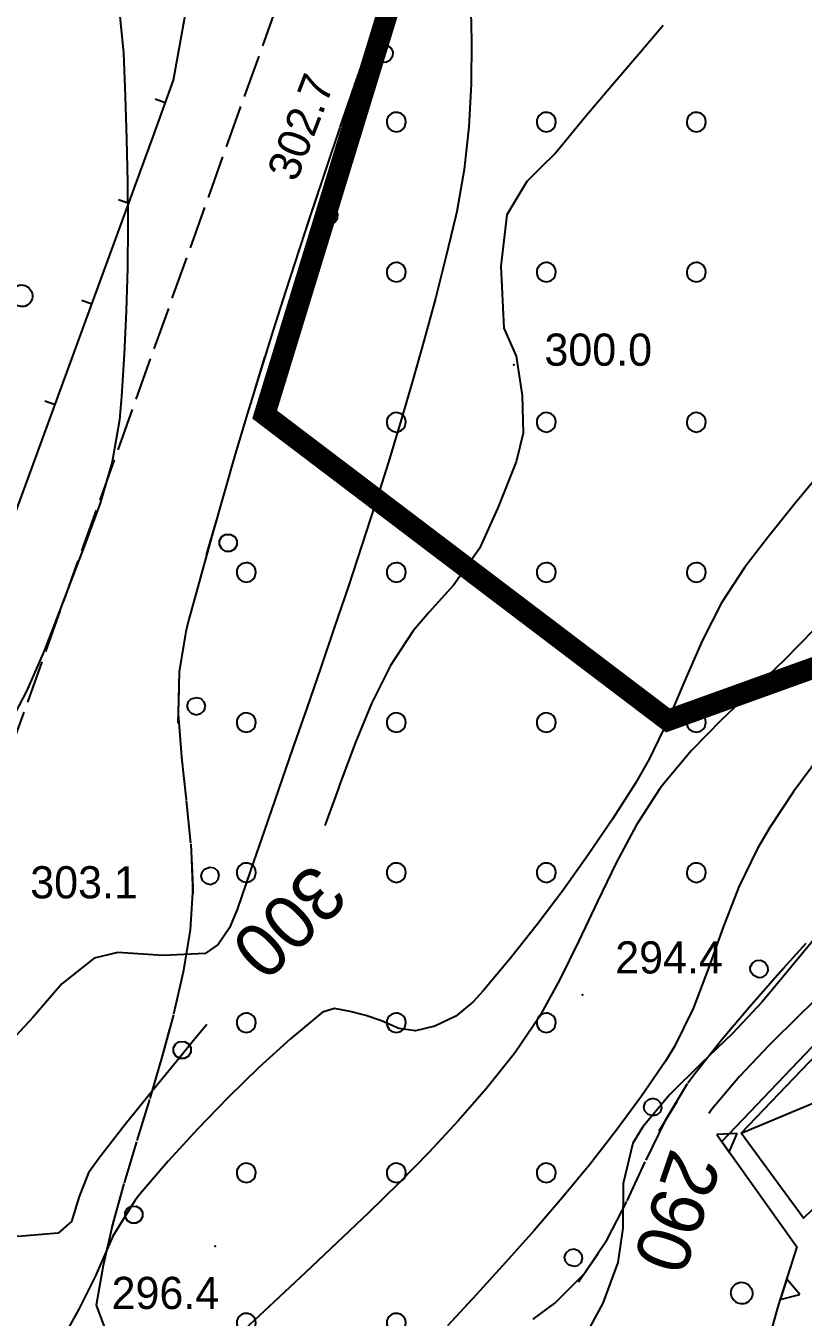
# Model space of a CAD drawing. Extents: x 1518652 to 1519378, y 5069750 to 5070202.
# Drawn here: x 1518749.2 to 1518785.5, y 5069898.2 to 5069958.4 of the extents above; entities that cross this region are included whole.
import ezdxf

# ---------------------------------------------------------------- set-up
doc = ezdxf.new("R2010")
doc.units = 0
doc.header["$MEASUREMENT"] = 0
for name, pattern in [('CROSSINGSELECTION', [0.375, 0.25, -0.125]), ('L05', [0]), ('L11', [2.5, 2, -0.5]), ('L42', [8, -3, 2, -3])]:
    doc.linetypes.add(name, pattern=pattern)
for name, color, linetype in [('2641_MUROspec', 2, 'Continuous'), ('2732_TELEFlin', 1, 'L11'), ('3007_TETTOIE', 2, 'Continuous'), ('3051_MURIdivis', 1, 'L05'), ('5100_ALBERO', 1, 'Continuous'), ('5200_LIMbosco', 1, 'L42'), ('7010_CLDirett', 3, 'Continuous'), ('7012_CLInter', 6, 'Continuous'), ('8321_PQTerra', 2, 'Continuous'), ('SCM_Campiture', 1, 'Continuous'), ('SCM_Diagonali', 6, 'Continuous')]:
    doc.layers.add(name, color=color, linetype=linetype)
doc.styles.add('Style00', font='Leroy', dxfattribs={"height": 0.2})

# ---------------------------------------------------------------- blocks, each defined once
blk = doc.blocks.new('S37')
at = {"linetype": 'Continuous'}
for p, q in [((-0.99, -0.01), (-0.97, 0.17)), ((-0.97, 0.17), (-0.93, 0.33)), ((-0.93, 0.33), (-0.87, 0.47)), ((-0.87, 0.47), (-0.79, 0.6)), ((-0.79, 0.6), (-0.68, 0.71)), ((-0.68, 0.71), (-0.58, 0.8)), ((-0.58, 0.8), (-0.49, 0.87)), ((-0.49, 0.87), (-0.37, 0.93)), ((-0.37, 0.93), (-0.26, 0.97)), ((-0.26, 0.97), (-0.13, 0.99)), ((-0.13, 0.99), (-0.01, 1)), ((-0.01, 1), (0.15, 0.99)), ((0.15, 0.99), (0.35, 0.94)), ((0.35, 0.94), (0.55, 0.82)), ((0.55, 0.82), (0.68, 0.73)), ((0.68, 0.73), (0.77, 0.62)), ((0.77, 0.62), (0.87, 0.5)), ((0.87, 0.5), (0.93, 0.39)), ((0.93, 0.39), (0.99, 0.23)), ((0.99, 0.23), (1.01, 0.09)), ((1.01, 0.09), (1.03, -0.03)), ((-0.97, -0.15), (-0.99, -0.01)), ((-0.94, -0.26), (-0.97, -0.15)), ((-0.9, -0.4), (-0.94, -0.26)), ((-0.84, -0.51), (-0.9, -0.4)), ((-0.78, -0.61), (-0.84, -0.51)), ((-0.66, -0.71), (-0.78, -0.61)), ((-0.57, -0.8), (-0.66, -0.71)), ((-0.49, -0.87), (-0.57, -0.8)), ((-0.36, -0.93), (-0.49, -0.87)), ((-0.22, -0.98), (-0.36, -0.93)), ((-0.06, -1.01), (-0.22, -0.98)), ((0.07, -1.02), (-0.06, -1.01)), ((0.22, -1.01), (0.07, -1.02)), ((0.36, -0.97), (0.22, -1.01)), ((0.52, -0.89), (0.36, -0.97)), ((0.65, -0.81), (0.52, -0.89)), ((0.78, -0.68), (0.65, -0.81)), ((0.87, -0.56), (0.78, -0.68)), ((0.93, -0.45), (0.87, -0.56)), ((0.98, -0.3), (0.93, -0.45)), ((1.01, -0.17), (0.98, -0.3)), ((1.03, -0.03), (1.01, -0.17))]:
    blk.add_line(p, q, dxfattribs=at)
blk = doc.blocks.new('Q0210080')
at = {"linetype": 'Continuous'}
for p, q in [((-0.217, 1.184), (-0.008, 1.24)), ((-0.008, 1.24), (0.202, 1.186)), ((-0.41, 0.835), (-0.361, 1.041)), ((-0.333, 0.581), (-0.41, 0.835)), ((-0.361, 1.041), (-0.217, 1.184)), ((0.35, 0.618), (0.198, 0.466)), ((0.202, 1.186), (0.354, 1.038)), ((0.412, 0.83), (0.35, 0.618)), ((0.354, 1.038), (0.412, 0.83)), ((-0.797, 0), (0.81, -0.01)), ((-0.211, 0.466), (-0.333, 0.581)), ((-0.004, 0.412), (-0.211, 0.466)), ((0.198, 0.466), (-0.004, 0.412))]:
    blk.add_line(p, q, dxfattribs=at)
blk = doc.blocks.new('R28')
at = {"linetype": 'Continuous'}
for p, q in [((-1.46, 0.41), (-1.5, 0.09)), ((-1.5, 0.09), (-1.49, -0.24)), ((-1.34, 0.7), (-1.46, 0.41)), ((-1.11, 1.03), (-1.34, 0.7)), ((-0.77, 1.31), (-1.11, 1.03)), ((-0.35, 1.46), (-0.77, 1.31)), ((-0.01, 1.5), (-0.35, 1.46)), ((0.24, 1.48), (-0.01, 1.5)), ((0.74, 1.31), (0.24, 1.48)), ((1.06, 1.08), (0.74, 1.31)), ((1.33, 0.7), (1.06, 1.08)), ((1.42, 0.47), (1.33, 0.7)), ((1.49, 0), (1.42, 0.47)), ((-1.49, -0.24), (-1.38, -0.6)), ((-1.38, -0.6), (-1.08, -1.07)), ((-1.08, -1.07), (-0.69, -1.34)), ((-0.69, -1.34), (0.01, -1.51)), ((0.01, -1.51), (0.69, -1.34)), ((0.69, -1.34), (1.08, -1.04)), ((1.08, -1.04), (1.32, -0.7)), ((1.32, -0.7), (1.49, 0))]:
    blk.add_line(p, q, dxfattribs=at)
blk = doc.blocks.new('CAMP_1E213BCE')
at = {"layer": 'SCM_Campiture', "linetype": 'Continuous', "xscale": 0.300000011920929, "yscale": 0.300000011920929, "zscale": 0.300000011920929}
for p in [(1518766.475, 5069953.954), (1518773.475, 5069953.954), (1518780.475, 5069953.954), (1518766.475, 5069946.954), (1518773.475, 5069946.954), (1518780.475, 5069946.954), (1518766.475, 5069939.954), (1518773.475, 5069939.954), (1518780.475, 5069939.954), (1518759.475, 5069932.954), (1518766.475, 5069932.954), (1518773.475, 5069932.954), (1518780.475, 5069932.954), (1518759.475, 5069925.954), (1518766.475, 5069925.954), (1518773.475, 5069925.954), (1518780.475, 5069925.954), (1518759.475, 5069918.954), (1518766.475, 5069918.954), (1518773.475, 5069918.954), (1518780.475, 5069918.954), (1518759.475, 5069911.954), (1518766.475, 5069911.954), (1518773.475, 5069911.954), (1518759.475, 5069904.954), (1518766.475, 5069904.954), (1518773.475, 5069904.954), (1518759.475, 5069897.954), (1518766.475, 5069897.954)]:
    blk.add_blockref('R28', p, dxfattribs=at)
blk = doc.blocks.new('Q0120025')
at = {"linetype": 'Continuous'}
blk.add_line((0, 0), (0, 0.5), dxfattribs=at)
blk = doc.blocks.new('Q0200100')
at = {"linetype": 'Continuous'}
for p, q in [((0, 0.8), (-0.5, 0)), ((0.5, 0), (0, 0.8)), ((-0.5, 0), (0.5, 0))]:
    blk.add_line(p, q, dxfattribs=at)

msp = doc.modelspace()

# ---------------------------------------------------------------- linework, layer by layer
at = {"color": 1, "linetype": 'CROSSINGSELECTION', "lineweight": 0, "ltscale": 10, "const_width": 1, "elevation": 289.327, "flags": 128}
msp.add_lwpolyline([(1518839.355, 5070003.094), (1518831.372, 5069989.158), (1518835.711, 5069986.985), (1518832.177, 5069971.721), (1518800.528, 5069933.755), (1518779.146, 5069926.055), (1518760.33, 5069940.315), (1518768.195, 5069966.005), (1518779.077, 5069994.718), (1518788.201, 5069998.135), (1518808.951, 5070008.22), (1518819.664, 5070008.838), (1518832.884, 5070005.585), (1518839.355, 5070003.094)], dxfattribs=at)
at = {"layer": '2641_MUROspec', "color": 18, "linetype": 'Continuous', "true_color": 0x000000}
msp.add_polyline3d([(1518830.209, 5069969.761, 288.798), (1518814.211, 5069947.94, 287.338), (1518790.08, 5069915.23, 287.67), (1518781.659, 5069906.419, 286.803), (1518785.163, 5069901.501, 287.381), (1518784.297, 5069898.77, 287.381), (1518783.76, 5069896.877, 287.381), (1518783.422, 5069894.939, 287.381), (1518783.288, 5069892.976, 287.381), (1518783.358, 5069891.009, 287.381), (1518783.631, 5069889.061, 287.381), (1518784.106, 5069887.151, 287.381), (1518784.776, 5069885.301, 287.381), (1518785.635, 5069883.531, 287.381), (1518786.673, 5069881.859, 284.997), (1518787.203, 5069880.961, 284.997), (1518788.39, 5069878.749, 283.9), (1518789.325, 5069876.293, 282.751), (1518789.651, 5069874.707, 282.043), (1518789.394, 5069870.543, 281.098)], dxfattribs=at)
at = {"layer": '2732_TELEFlin', "color": 18, "linetype": 'L11', "true_color": 0x000000}
msp.add_polyline3d([(1518760.897, 5069959.385, 309.155), (1518747.164, 5069921.067, 309.155)], dxfattribs=at)
at = {"layer": '3007_TETTOIE', "color": 18, "linetype": 'Continuous', "true_color": 0x000000}
msp.add_polyline3d([(1518782.558, 5069906.811, 287.557), (1518791.381, 5069916.015, 287.557), (1518820.01, 5069955.346, 287.557), (1518824.378, 5069952.469, 287.557), (1518794.993, 5069911.996, 287.557), (1518785.466, 5069902.839, 287.557)], close=True, dxfattribs=at)
at = {"layer": '3051_MURIdivis', "color": 18, "linetype": 'L05', "true_color": 0x000000}
msp.add_polyline3d([(1518734.334, 5069916.409, 303.084), (1518740.53, 5069914.177, 302.181), (1518748.063, 5069933.984, 304.127), (1518752.624, 5069946.438, 303.542), (1518755.115, 5069953.238, 303.768), (1518756.07, 5069955.907, 303.683), (1518756.819, 5069960.064, 303.775), (1518756.634, 5069961.557, 303.451), (1518768.24, 5069990.531, 301.025), (1518771.893, 5070001.071, 300.581), (1518773.28, 5070010.178, 300.059), (1518774.782, 5070012.496, 299.382), (1518777.746, 5070015.814, 298.155)], dxfattribs=at)
at = {"layer": '5200_LIMbosco', "color": 18, "linetype": 'L42', "true_color": 0x000000}
for points in [[(1518765.819, 5069959.391, 301.689), (1518765.153, 5069957.497, 301.776), (1518764.493, 5069955.602, 301.863), (1518763.841, 5069953.705, 301.95), (1518763.197, 5069951.806, 302.037), (1518762.561, 5069949.906, 302.124), (1518761.934, 5069948.004, 302.211), (1518761.317, 5069946.101, 302.298), (1518760.711, 5069944.196, 302.385), (1518760.116, 5069942.289, 302.472), (1518759.532, 5069940.382, 302.558), (1518758.961, 5069938.472, 302.645), (1518758.403, 5069936.561, 302.731), (1518757.859, 5069934.649, 302.817), (1518757.329, 5069932.735, 302.903), (1518756.813, 5069930.819, 302.989), (1518756.672, 5069930.282, 303.013), (1518756.344, 5069928.34, 302.952), (1518756.301, 5069926.354, 302.89), (1518756.443, 5069924.34, 302.828), (1518756.669, 5069922.312, 302.764), (1518756.88, 5069920.284, 302.701), (1518756.975, 5069918.269, 302.638), (1518756.854, 5069916.286, 302.576), (1518756.522, 5069914.313, 301.974), (1518756.07, 5069912.332, 301.362), (1518755.535, 5069910.349, 300.745), (1518754.949, 5069908.372, 300.125), (1518754.348, 5069906.405, 299.506), (1518753.766, 5069904.456, 298.894), (1518753.236, 5069902.532, 298.293), (1518752.795, 5069900.638, 297.708), (1518752.475, 5069898.781, 297.142), (1518754.756, 5069892.526, 295.099)], [(1518772.854, 5069898.133, 293.768), (1518773.864, 5069898.882, 293.699), (1518775.217, 5069900.227, 293.612), (1518776.313, 5069901.853, 293.523), (1518777.25, 5069903.659, 293.432), (1518778.124, 5069905.544, 293.339), (1518779.035, 5069907.407, 293.245), (1518780.08, 5069909.149, 293.153), (1518780.411, 5069909.602, 293.127), (1518781.651, 5069911.162, 292.968), (1518782.936, 5069912.689, 292.809), (1518784.257, 5069914.188, 292.65), (1518785.604, 5069915.668, 292.49)]]:
    msp.add_polyline3d(points, dxfattribs=at)
at = {"layer": '7010_CLDirett', "color": 18, "linetype": 'Continuous', "true_color": 0x000000}
for points in [[(1518778.918, 5069958.461, 300), (1518777.883, 5069957.23, 300), (1518776.569, 5069955.701, 300), (1518775.264, 5069954.167, 300), (1518773.994, 5069952.614, 300), (1518773.889, 5069952.482, 300), (1518773.212, 5069951.834, 300), (1518772.556, 5069951.179, 300), (1518771.63, 5069949.624, 300), (1518771.345, 5069947.231, 300), (1518771.488, 5069944.339, 300), (1518772.058, 5069943.043, 300), (1518772.342, 5069941.198, 300), (1518772.39, 5069939.453, 300), (1518772.058, 5069938.106, 300), (1518771.203, 5069935.963, 300), (1518770.348, 5069934.068, 300), (1518769.161, 5069932.373, 300), (1518768.011, 5069931.094, 300), (1518767.258, 5069930.235, 300), (1518766.197, 5069928.608, 300), (1518765.312, 5069926.844, 300), (1518764.546, 5069924.987, 300), (1518763.839, 5069923.077, 300), (1518763.753, 5069922.841, 300), (1518763.136, 5069921.158, 300)], [(1518786.767, 5069913.742, 290), (1518785.301, 5069912.322, 290), (1518783.859, 5069910.897, 290), (1518782.48, 5069909.444, 290), (1518781.208, 5069907.941, 290), (1518781.055, 5069907.727, 290)], [(1518757.624, 5069911.876, 300), (1518756.945, 5069911.043, 300), (1518756.355, 5069910.32, 300), (1518755.076, 5069908.769, 300), (1518753.813, 5069907.209, 300), (1518752.593, 5069905.622, 300), (1518752.114, 5069904.963, 300), (1518751.675, 5069903.847, 300), (1518751.317, 5069902.691, 300), (1518750.693, 5069902.15, 300), (1518748.83, 5069901.982, 300), (1518746.877, 5069902.008, 300), (1518744.859, 5069902.153, 300), (1518742.802, 5069902.346, 300), (1518740.736, 5069902.514, 300), (1518738.685, 5069902.583, 300), (1518736.678, 5069902.481, 300), (1518735.86, 5069902.371, 300), (1518733.926, 5069901.93, 300), (1518732.011, 5069901.292, 300), (1518730.111, 5069900.527, 300), (1518728.223, 5069899.703, 300), (1518726.341, 5069898.891, 300), (1518724.463, 5069898.159, 300)]]:
    msp.add_polyline3d(points, dxfattribs=at)
at = {"layer": '7012_CLInter', "color": 18, "linetype": 'Continuous', "true_color": 0x000000}
for points in [[(1518752.352, 5069967.558, 304), (1518752.348, 5069966.8, 304), (1518752.53, 5069964.821, 304), (1518752.865, 5069962.845, 304), (1518753.247, 5069960.869, 304), (1518753.575, 5069958.889, 304), (1518753.736, 5069957.16, 304), (1518753.818, 5069955.164, 304), (1518753.882, 5069953.161, 304), (1518753.923, 5069951.153, 304), (1518753.938, 5069949.145, 304), (1518753.922, 5069947.138, 304), (1518753.871, 5069945.134, 304), (1518753.78, 5069943.138, 304), (1518753.646, 5069941.15, 304), (1518753.553, 5069940.076, 304), (1518753.219, 5069938.116, 304), (1518752.654, 5069936.187, 304), (1518751.961, 5069934.29, 304), (1518751.489, 5069933.067, 304), (1518750.775, 5069931.188, 304), (1518750.036, 5069929.303, 304), (1518749.228, 5069927.454, 304), (1518748.309, 5069925.686, 304)], [(1518769.932, 5069959.773, 302), (1518769.978, 5069957.753, 302), (1518769.962, 5069955.733, 302), (1518769.858, 5069953.724, 302), (1518769.642, 5069951.735, 302), (1518769.29, 5069949.778, 302), (1518769.247, 5069949.587, 302), (1518768.786, 5069947.654, 302), (1518768.296, 5069945.725, 302), (1518767.779, 5069943.8, 302), (1518767.236, 5069941.879, 302), (1518766.671, 5069939.961, 302), (1518766.086, 5069938.046, 302), (1518765.484, 5069936.135, 302), (1518764.866, 5069934.226, 302), (1518764.236, 5069932.32, 302), (1518763.595, 5069930.417, 302), (1518762.946, 5069928.517, 302), (1518762.292, 5069926.619, 302), (1518761.635, 5069924.723, 302), (1518760.977, 5069922.829, 302), (1518760.321, 5069920.938, 302), (1518759.669, 5069919.048, 302), (1518759.048, 5069917.232, 302), (1518758.688, 5069916.375, 302), (1518758.167, 5069915.607, 302), (1518757.556, 5069915.188, 302), (1518755.584, 5069915.09, 302), (1518753.476, 5069915.228, 302), (1518752.376, 5069914.967, 302), (1518750.859, 5069913.778, 302), (1518749.514, 5069912.194, 302), (1518748.109, 5069910.697, 302)], [(1518786.312, 5069937.664, 298), (1518785.045, 5069936.119, 298), (1518783.8, 5069934.562, 298), (1518782.739, 5069933.2, 298), (1518781.649, 5069931.542, 298), (1518780.744, 5069929.76, 298), (1518779.939, 5069927.913, 298), (1518779.146, 5069926.055, 298), (1518778.278, 5069924.245, 298), (1518777.638, 5069923.128, 298), (1518776.558, 5069921.445, 298), (1518775.431, 5069919.779, 298), (1518774.261, 5069918.139, 298), (1518773.051, 5069916.532, 298), (1518771.804, 5069914.966, 298), (1518770.524, 5069913.449, 298), (1518770.064, 5069912.926, 298), (1518769.249, 5069912.256, 298), (1518768.267, 5069911.792, 298), (1518767.37, 5069911.578, 298), (1518766.588, 5069911.695, 298), (1518765.786, 5069912.039, 298), (1518765.056, 5069912.291, 298), (1518764.325, 5069912.486, 298), (1518763.588, 5069912.616, 298), (1518763.032, 5069912.446, 298), (1518761.541, 5069911.201, 298), (1518760.063, 5069909.867, 298), (1518758.611, 5069908.461, 298), (1518757.197, 5069906.998, 298), (1518755.832, 5069905.497, 298), (1518754.527, 5069903.974, 298), (1518754.289, 5069903.686, 298), (1518753.25, 5069902, 298), (1518752.432, 5069900.152, 298), (1518751.661, 5069898.603, 298), (1518751.021, 5069897.446, 298)], [(1518785.972, 5069930.293, 296), (1518784.572, 5069928.857, 296), (1518783.107, 5069927.471, 296), (1518781.643, 5069926.087, 296), (1518780.241, 5069924.657, 296), (1518778.967, 5069923.133, 296), (1518778.761, 5069922.852, 296), (1518777.685, 5069921.181, 296), (1518776.733, 5069919.419, 296), (1518775.853, 5069917.604, 296), (1518774.994, 5069915.774, 296), (1518774.104, 5069913.967, 296), (1518773.132, 5069912.222, 296), (1518772.026, 5069910.575, 296), (1518771.912, 5069910.425, 296), (1518770.668, 5069908.879, 296), (1518769.361, 5069907.377, 296), (1518768, 5069905.914, 296), (1518766.597, 5069904.483, 296), (1518765.161, 5069903.077, 296), (1518763.704, 5069901.689, 296), (1518762.236, 5069900.314, 296), (1518760.767, 5069898.945, 296), (1518759.372, 5069897.634, 296)], [(1518786.233, 5069924.387, 294), (1518785.021, 5069922.752, 294), (1518783.907, 5069921.058, 294), (1518783.324, 5069920.077, 294), (1518782.448, 5069918.288, 294), (1518781.722, 5069916.41, 294), (1518781.046, 5069914.503, 294), (1518780.321, 5069912.627, 294), (1518779.447, 5069910.842, 294), (1518779.034, 5069910.167, 294), (1518777.912, 5069908.529, 294), (1518776.729, 5069906.924, 294), (1518775.496, 5069905.348, 294), (1518774.219, 5069903.799, 294), (1518772.908, 5069902.274, 294), (1518771.571, 5069900.771, 294), (1518770.217, 5069899.286, 294), (1518768.854, 5069897.818, 294)], [(1518786.655, 5069916.677, 292), (1518785.379, 5069915.138, 292), (1518784.101, 5069913.599, 292), (1518783.545, 5069912.93, 292), (1518782.164, 5069911.452, 292), (1518780.676, 5069910.041, 292), (1518779.232, 5069908.618, 292), (1518777.981, 5069907.105, 292), (1518777.507, 5069906.348, 292), (1518777.06, 5069904.467, 292), (1518777.044, 5069902.383, 292), (1518776.807, 5069900.783, 292), (1518776.102, 5069898.877, 292), (1518775.135, 5069897.071, 292)]]:
    msp.add_polyline3d(points, dxfattribs=at)
at = {"layer": '8321_PQTerra', "color": 18, "linetype": 'Continuous', "true_color": 0x000000}
for p in [(1518771.958, 5069942.638, 299.981), (1518775.156, 5069913.254, 294.439), (1518758.014, 5069901.533, 296.42)]:
    msp.add_point(p, dxfattribs=at)
at = {"layer": 'SCM_Diagonali', "color": 18, "linetype": 'Continuous', "true_color": 0x000000}
msp.add_polyline3d([(1518782.558, 5069906.811, 0), (1518794.993, 5069911.996, 0)], dxfattribs=at)

# ---------------------------------------------------------------- block references
at = {"layer": '2641_MUROspec', "color": 18, "linetype": 'Continuous', "true_color": 0x000000}
for p, xscale, yscale, zscale, rotation in [((1518781.721, 5069906.332, 286.813), 0.999999999949984, 0.999999999949984, 0.999999999949984, 305.4679717963266), ((1518784.538, 5069899.529, 287.381), 0.9999999997125345, 0.9999999997125345, 0.9999999997125345, 252.4106000938172)]:
    msp.add_blockref('Q0200100', p, dxfattribs=dict(at, xscale=xscale, yscale=yscale, zscale=zscale, rotation=rotation))
at = {"layer": '3051_MURIdivis', "color": 18, "linetype": 'Continuous', "true_color": 0x000000}
for p, xscale, yscale, zscale, rotation in [((1518755.694, 5069954.856, 303.717), 0.9999999996991127, 0.9999999996991127, 0.9999999996991127, 70.31150696248078), ((1518753.986, 5069950.157, 303.666), 1.000000000068463, 1.000000000068463, 1.000000000068463, 69.88326005770033), ((1518752.267, 5069945.462, 303.588), 1.000000000083583, 1.000000000083583, 1.000000000083583, 69.88307217134074), ((1518750.547, 5069940.767, 303.809), 1.000000000083583, 1.000000000083583, 1.000000000083583, 69.88307217134074)]:
    msp.add_blockref('Q0120025', p, dxfattribs=dict(at, xscale=xscale, yscale=yscale, zscale=zscale, rotation=rotation))
at = {"layer": '5100_ALBERO', "color": 18, "linetype": 'Continuous', "true_color": 0x000000, "xscale": 0.5, "yscale": 0.5, "zscale": 0.5}
for p in [(1518748.987, 5069945.856, 305.199), (1518782.582, 5069899.353, 286.739)]:
    msp.add_blockref('S37', p, dxfattribs=at)
at = {"layer": '5200_LIMbosco', "color": 18, "linetype": 'Continuous', "true_color": 0x000000}
for p, xscale, yscale, zscale, rotation in [((1518765.123, 5069957.412, 301.78), 0.9999999997209804, 0.9999999997209804, 0.9999999997209804, 250.8120843218339), ((1518762.539, 5069949.841, 302.127), 1.000000000463172, 1.000000000463172, 1.000000000463172, 251.764122236547), ((1518760.096, 5069942.223, 302.475), 0.99999999966978, 0.99999999966978, 0.99999999966978, 252.9981938562865), ((1518757.832, 5069934.551, 302.822), 1.000000000288615, 1.000000000288615, 1.000000000288615, 254.5158891468516), ((1518756.309, 5069926.733, 302.902), 0.9999999999744539, 0.9999999999744539, 0.9999999999744539, 268.762225341537), ((1518756.951, 5069918.764, 302.653), 1.000000000105152, 1.000000000105152, 1.000000000105152, 272.700364081791), ((1518784.024, 5069913.923, 292.678), 0.9999999999377557, 0.9999999999377557, 0.9999999999377557, 48.62123109347984), ((1518755.683, 5069910.898, 300.916), 1.000000000220783, 1.000000000220783, 1.000000000220783, 254.8824008448725), ((1518779.151, 5069907.601, 293.235), 1.000000000321117, 1.000000000321117, 1.000000000321117, 59.03092357532209), ((1518753.426, 5069903.223, 298.509), 1.000000000127371, 1.000000000127371, 1.000000000127371, 254.6227825510402), ((1518775.426, 5069900.536, 293.595), 0.9999999998746227, 0.9999999998746227, 0.9999999998746227, 56.01655772063504)]:
    msp.add_blockref('Q0210080', p, dxfattribs=dict(at, xscale=xscale, yscale=yscale, zscale=zscale, rotation=rotation))
at = {"layer": 'SCM_Campiture', "linetype": 'Continuous'}
msp.add_blockref('CAMP_1E213BCE', (0, 0), dxfattribs=at)

# ---------------------------------------------------------------- texts
at = {"layer": '7010_CLDirett', "color": 18, "linetype": 'Continuous', "true_color": 0x000000, "style": 'Style00'}
for s, rotation, p in [('300', 224.24575, (1518762.611, 5069919.492)), ('290', 251.05358, (1518779.305, 5069906.176))]:
    msp.add_text(s, height=2.5, rotation=rotation, dxfattribs=at).set_placement(p)
at = {"layer": '8321_PQTerra', "color": 18, "linetype": 'Continuous', "true_color": 0x000000, "style": 'Style00'}
msp.add_text('302.7', height=1.5, rotation=68.95644, dxfattribs=at).set_placement((1518761.806, 5069951.112))
for s, p in [('300.0', (1518773.386, 5069942.591)), ('303.1', (1518749.392, 5069917.755)), ('294.4', (1518776.688, 5069914.254)), ('296.4', (1518753.188, 5069898.608))]:
    msp.add_text(s, height=1.5, dxfattribs=at).set_placement(p)

doc.saveas('drawing.dxf')
